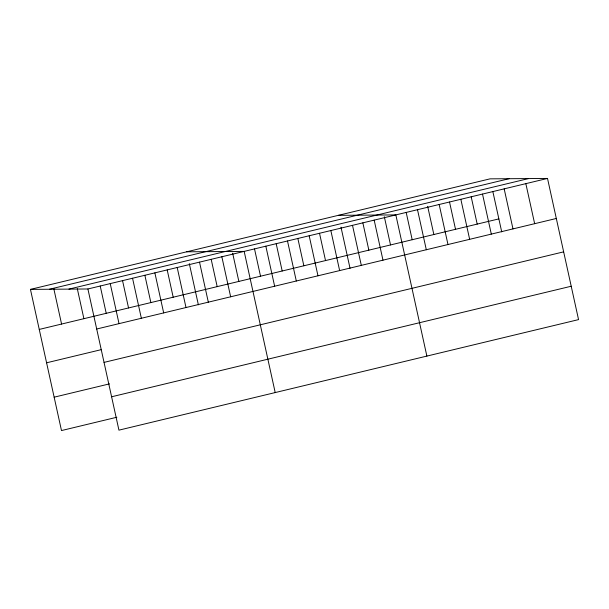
<?xml version="1.0" encoding="UTF-8"?>
<svg xmlns="http://www.w3.org/2000/svg" width="609" height="609" viewBox="0 0 609 609"><rect width="100%" height="100%" fill="white"/><g stroke="black" fill="none" stroke-linecap="round" stroke-linejoin="round"><path stroke-width="0.91" d="M30.45 289.389L490.062 178.848L547.514 178.437L578.55 319.611L118.938 430.152L87.902 288.978L30.45 289.389L61.486 430.563L116.852 417.241M49.413 289.252L509.017 178.719M68.946 289.115L528.551 178.574M87.902 288.978L547.514 178.437M39.25 329.423L498.862 218.89M96.702 329.012L556.314 218.479M46.589 362.797L101.064 349.695M104.04 362.393L563.652 251.852M54.148 397.182L109.513 383.868M111.607 396.779L571.212 286.238M338.391 215.327L395.842 214.916L426.879 356.09M186.719 251.806L244.171 251.395L275.207 392.569M525.841 183.652L534.649 223.686M504.176 188.866L512.984 228.9M492.856 191.591L501.717 231.862M482.511 194.073L491.311 234.107M471.191 196.798L477.197 224.097M460.846 199.288L469.646 239.322M449.526 202.013L455.524 229.311M439.173 204.495L447.98 244.529M427.655 206.314L433.859 234.518M417.508 209.709L426.308 249.743M406.188 212.434L412.194 239.733M384.325 216.735L390.521 244.94M374.177 220.131L382.977 260.165M362.857 222.856L368.856 250.154M352.504 225.338L361.312 265.379M340.987 227.157L350.046 268.341M330.839 230.552L339.639 270.586M319.519 233.277L325.526 260.576M309.174 235.767L317.974 275.801M297.854 238.492L303.853 265.783M287.501 240.974L296.309 281.008M276.189 243.699L282.188 270.997M265.836 246.188L274.636 286.222M254.516 248.914L260.523 276.212M232.653 253.215L238.857 281.419M221.843 256.762L230.651 296.804M211.186 259.335L217.185 286.633M199.524 262.136L208.324 302.171M189.315 263.636L198.374 304.82M177.196 267.503L186.004 307.537M167.193 269.916L173.192 297.215M154.876 272.87L163.676 312.912M144.873 275.283L150.872 302.582M132.549 278.244L141.357 318.279M122.546 280.65L128.545 307.948M110.229 283.611L119.029 323.645M100.219 286.024L106.225 313.315M77.297 288.658L83.897 318.69M53.775 288.567L61.578 324.057"/></g></svg>
